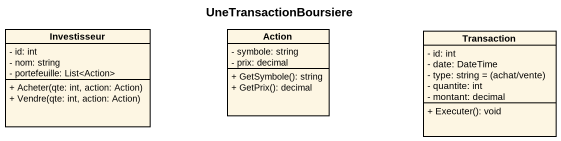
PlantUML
@startuml
title UneTransactionBoursiere
hide circle
hide empty members
skinparam classAttributeIconSize 0
class Investisseur {
  - id: int
  - nom: string
  - portefeuille: List<Action>
  + Acheter(qte: int, action: Action)
  + Vendre(qte: int, action: Action)
}
class "Action" as Action_ {
  - symbole: string
  - prix: decimal
  + GetSymbole(): string
  + GetPrix(): decimal
}
class Transaction {
  - id: int
  - date: DateTime
  {field} - type: string = (achat/vente)
  - quantite: int
  - montant: decimal
  + Executer(): void
}
@enduml
